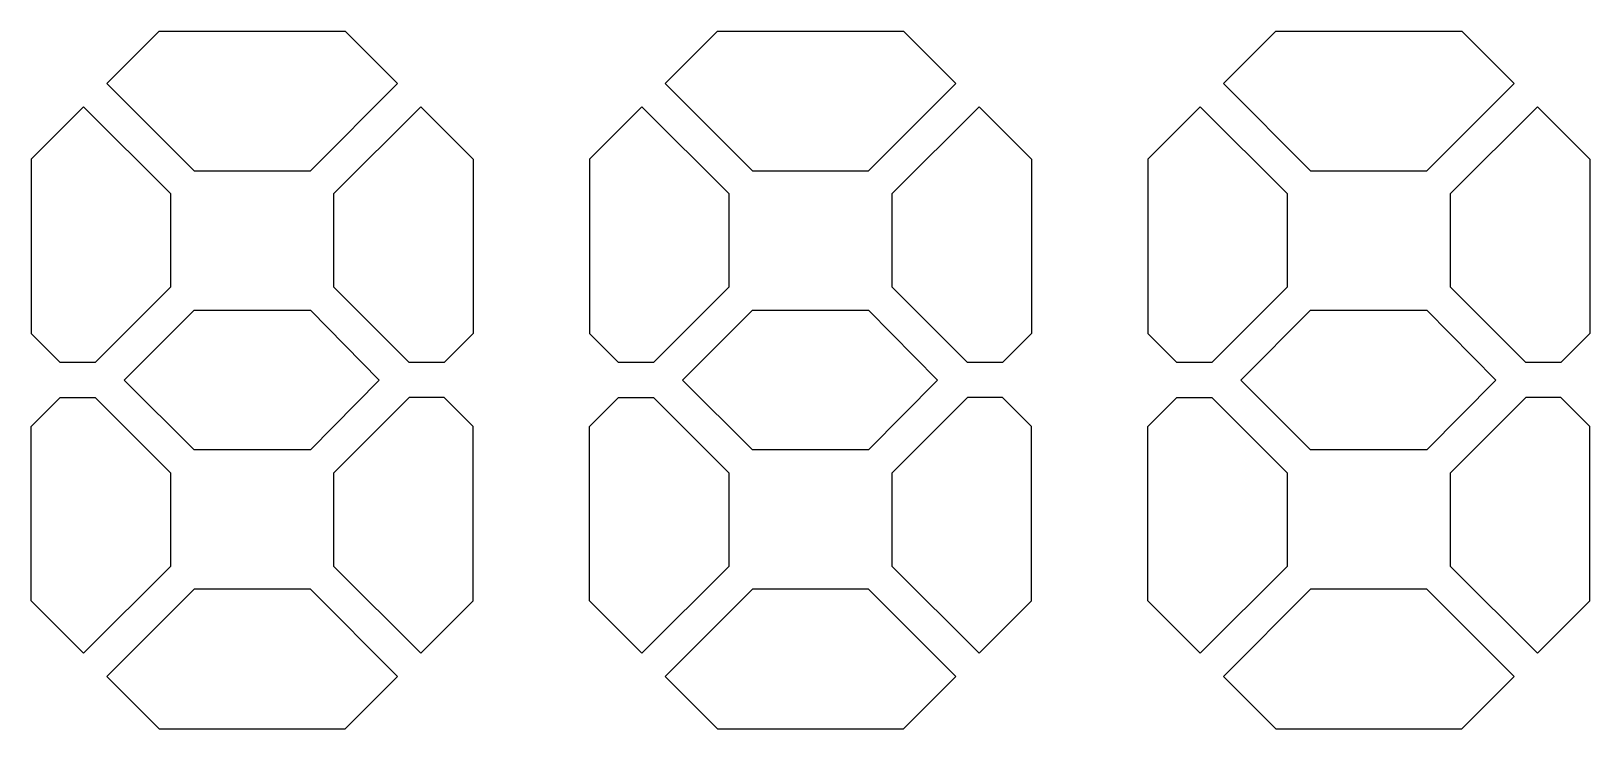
# Model space of a CAD drawing. Extents: x 0 to 85.1, y 0 to 38.1.
import ezdxf

# ---------------------------------------------------------------- set-up
doc = ezdxf.new("R2010")
doc.units = 0
doc.layers.add('114', color=1, linetype='CONTINUOUS')

msp = doc.modelspace()

# ---------------------------------------------------------------- linework, layer by layer
at = {"layer": '114'}
for p, q in [((4.1275, 35.2425), (6.985, 38.1)), ((6.985, 38.1), (17.145, 38.1)), ((20.0025, 35.2425), (17.145, 38.1)), ((34.6075, 35.2425), (37.465, 38.1)), ((37.465, 38.1), (47.625, 38.1)), ((50.4825, 35.2425), (47.625, 38.1)), ((65.0875, 35.2425), (67.945, 38.1)), ((67.945, 38.1), (78.105, 38.1)), ((80.9625, 35.2425), (78.105, 38.1)), ((8.89, 30.48), (4.1275, 35.2425)), ((15.24, 30.48), (20.0025, 35.2425)), ((39.37, 30.48), (34.6075, 35.2425)), ((45.72, 30.48), (50.4825, 35.2425)), ((69.85, 30.48), (65.0875, 35.2425)), ((76.2, 30.48), (80.9625, 35.2425)), ((0, 31.115), (2.8575, 33.9725)), ((7.62, 29.21), (2.8575, 33.9725)), ((16.51, 29.21), (21.2725, 33.9725)), ((24.13, 31.115), (21.2725, 33.9725)), ((30.48, 31.115), (33.3375, 33.9725)), ((38.1, 29.21), (33.3375, 33.9725)), ((46.99, 29.21), (51.7525, 33.9725)), ((54.61, 31.115), (51.7525, 33.9725)), ((60.96, 31.115), (63.8175, 33.9725)), ((68.58, 29.21), (63.8175, 33.9725)), ((77.47, 29.21), (82.2325, 33.9725)), ((85.09, 31.115), (82.2325, 33.9725)), ((0, 31.115), (0, 21.59)), ((24.13, 31.115), (24.13, 21.59)), ((30.48, 31.115), (30.48, 21.59)), ((54.61, 31.115), (54.61, 21.59)), ((60.96, 31.115), (60.96, 21.59)), ((85.09, 31.115), (85.09, 21.59)), ((8.89, 30.48), (15.24, 30.48)), ((39.37, 30.48), (45.72, 30.48)), ((69.85, 30.48), (76.2, 30.48)), ((7.62, 24.13), (7.62, 29.21)), ((16.51, 29.21), (16.51, 24.13)), ((38.1, 24.13), (38.1, 29.21)), ((46.99, 29.21), (46.99, 24.13)), ((68.58, 24.13), (68.58, 29.21)), ((77.47, 29.21), (77.47, 24.13)), ((7.62, 24.13), (3.4925, 20.0025)), ((16.51, 24.13), (20.6375, 20.0025)), ((38.1, 24.13), (33.9725, 20.0025)), ((46.99, 24.13), (51.1175, 20.0025)), ((68.58, 24.13), (64.4525, 20.0025)), ((77.47, 24.13), (81.5975, 20.0025)), ((8.89, 22.86), (5.08, 19.05)), ((8.89, 22.86), (15.24, 22.86)), ((15.24, 22.86), (18.9992, 19.05)), ((39.37, 22.86), (35.56, 19.05)), ((39.37, 22.86), (45.72, 22.86)), ((45.72, 22.86), (49.4792, 19.05)), ((69.85, 22.86), (66.04, 19.05)), ((69.85, 22.86), (76.2, 22.86)), ((76.2, 22.86), (79.9592, 19.05)), ((1.5875, 20.0025), (0, 21.59)), ((22.5425, 20.0025), (24.13, 21.59)), ((32.0675, 20.0025), (30.48, 21.59)), ((53.0225, 20.0025), (54.61, 21.59)), ((62.5475, 20.0025), (60.96, 21.59)), ((83.5025, 20.0025), (85.09, 21.59)), ((3.4925, 20.0025), (1.5875, 20.0025)), ((22.5425, 20.0025), (20.6375, 20.0025)), ((33.9725, 20.0025), (32.0675, 20.0025)), ((53.0225, 20.0025), (51.1175, 20.0025)), ((64.4525, 20.0025), (62.5475, 20.0025)), ((83.5025, 20.0025), (81.5975, 20.0025)), ((8.89, 15.24), (5.08, 19.05)), ((15.24, 15.24), (18.9992, 19.05)), ((39.37, 15.24), (35.56, 19.05)), ((45.72, 15.24), (49.4792, 19.05)), ((69.85, 15.24), (66.04, 19.05)), ((76.2, 15.24), (79.9592, 19.05)), ((0, 16.51), (1.5875, 18.0975)), ((1.5875, 18.0975), (3.4925, 18.0975)), ((7.62, 13.97), (3.4925, 18.0975)), ((16.51, 13.97), (20.6375, 18.0975)), ((22.5425, 18.0975), (20.6375, 18.0975)), ((22.5425, 18.0975), (24.13, 16.51)), ((30.48, 16.51), (32.0675, 18.0975)), ((32.0675, 18.0975), (33.9725, 18.0975)), ((38.1, 13.97), (33.9725, 18.0975)), ((46.99, 13.97), (51.1175, 18.0975)), ((53.0225, 18.0975), (51.1175, 18.0975)), ((53.0225, 18.0975), (54.61, 16.51)), ((60.96, 16.51), (62.5475, 18.0975)), ((62.5475, 18.0975), (64.4525, 18.0975)), ((68.58, 13.97), (64.4525, 18.0975)), ((77.47, 13.97), (81.5975, 18.0975)), ((83.5025, 18.0975), (81.5975, 18.0975)), ((83.5025, 18.0975), (85.09, 16.51)), ((0, 6.985), (0, 16.51)), ((24.13, 6.985), (24.13, 16.51)), ((30.48, 6.985), (30.48, 16.51)), ((54.61, 6.985), (54.61, 16.51)), ((60.96, 6.985), (60.96, 16.51)), ((85.09, 6.985), (85.09, 16.51)), ((15.24, 15.24), (8.89, 15.24)), ((45.72, 15.24), (39.37, 15.24)), ((76.2, 15.24), (69.85, 15.24)), ((7.62, 8.89), (7.62, 13.97)), ((16.51, 13.97), (16.51, 8.89)), ((38.1, 8.89), (38.1, 13.97)), ((46.99, 13.97), (46.99, 8.89)), ((68.58, 8.89), (68.58, 13.97)), ((77.47, 13.97), (77.47, 8.89)), ((7.62, 8.89), (2.8575, 4.1275)), ((16.51, 8.89), (21.2725, 4.1275)), ((38.1, 8.89), (33.3375, 4.1275)), ((46.99, 8.89), (51.7525, 4.1275)), ((68.58, 8.89), (63.8175, 4.1275)), ((77.47, 8.89), (82.2325, 4.1275)), ((0, 6.985), (2.8575, 4.1275)), ((8.89, 7.62), (4.1275, 2.8575)), ((15.24, 7.62), (8.89, 7.62)), ((15.24, 7.62), (20.0025, 2.8575)), ((24.13, 6.985), (21.2725, 4.1275)), ((30.48, 6.985), (33.3375, 4.1275)), ((39.37, 7.62), (34.6075, 2.8575)), ((45.72, 7.62), (39.37, 7.62)), ((45.72, 7.62), (50.4825, 2.8575)), ((54.61, 6.985), (51.7525, 4.1275)), ((60.96, 6.985), (63.8175, 4.1275)), ((69.85, 7.62), (65.0875, 2.8575)), ((76.2, 7.62), (69.85, 7.62)), ((76.2, 7.62), (80.9625, 2.8575)), ((85.09, 6.985), (82.2325, 4.1275)), ((4.1275, 2.8575), (6.985, 0)), ((20.0025, 2.8575), (17.145, 0)), ((34.6075, 2.8575), (37.465, 0)), ((50.4825, 2.8575), (47.625, 0)), ((65.0875, 2.8575), (67.945, 0)), ((80.9625, 2.8575), (78.105, 0)), ((6.985, 0), (17.145, 0)), ((37.465, 0), (47.625, 0)), ((67.945, 0), (78.105, 0))]:
    msp.add_line(p, q, dxfattribs=at)

doc.saveas('drawing.dxf')
